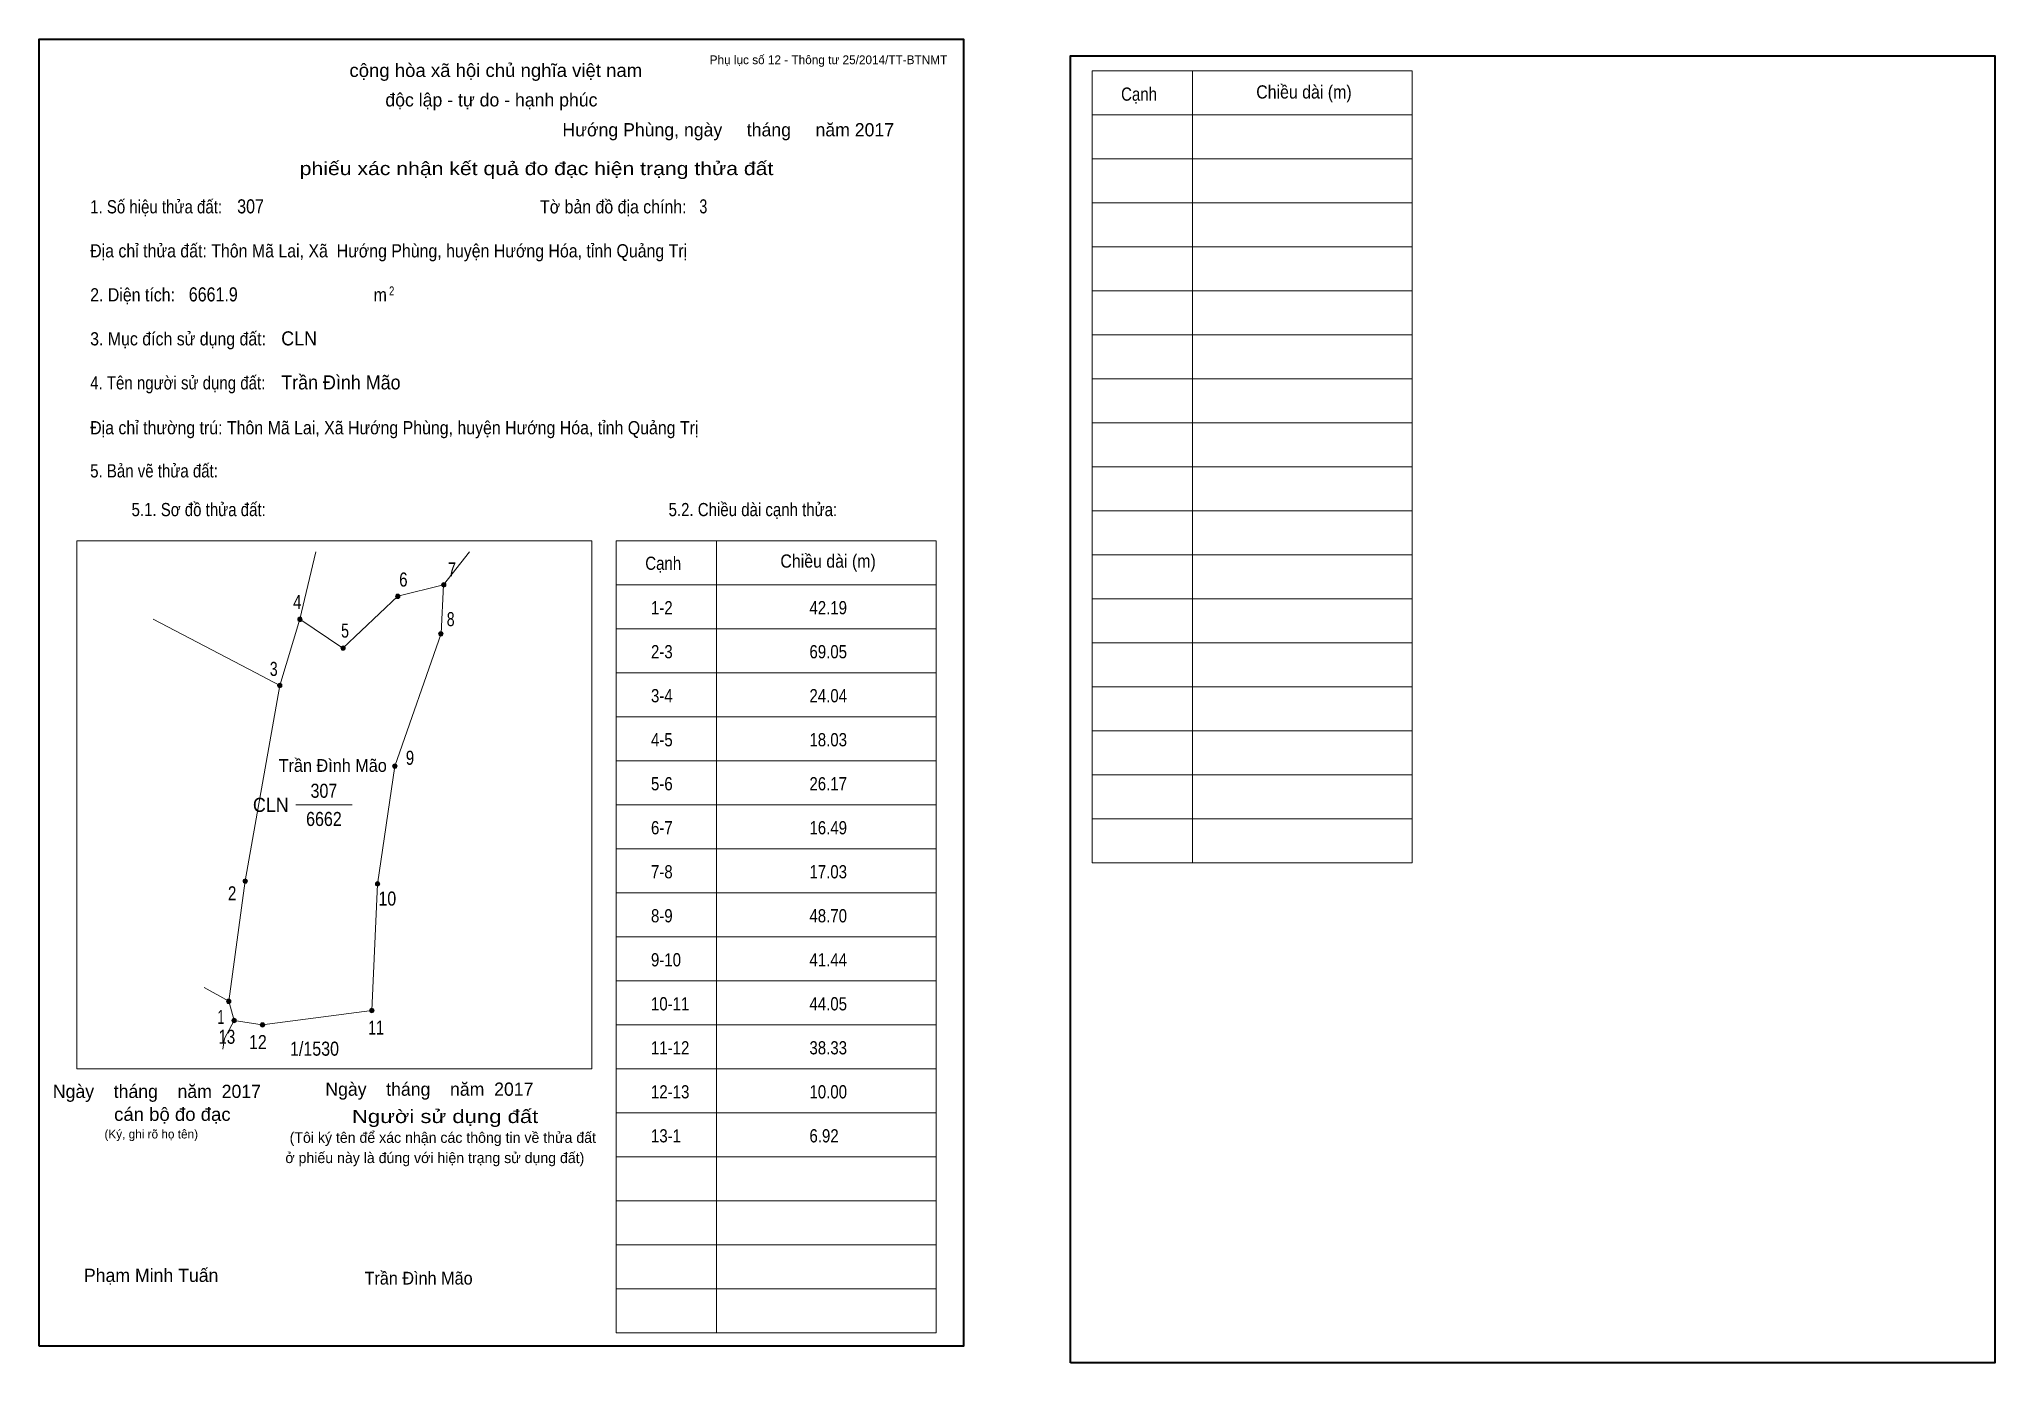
# Model space of a CAD drawing. Header units: centimetres. Extents: x 0 to 44.4, y -0.4 to 29.7.
import ezdxf
from ezdxf.enums import TextEntityAlignment as Align

# ---------------------------------------------------------------- set-up
doc = ezdxf.new("R2010")
doc.units = ezdxf.units.CM
doc.header["$LTSCALE"] = 0.12
for name, color, linetype in [('2', 7, 'Continuous'), ('30', 7, 'Continuous'), ('34', 7, 'Continuous')]:
    doc.layers.add(name, color=color, linetype=linetype)
for name, color, linetype, lineweight in [('32', 7, 'Continuous', 13), ('33', 7, 'Continuous', 13), ('6', 7, 'Continuous', 13), ('63', 7, 'Continuous', 13)]:
    doc.layers.add(name, color=color, linetype=linetype, lineweight=lineweight)

msp = doc.modelspace()

# ---------------------------------------------------------------- hatches: boundary and pattern name
at = {"layer": '32'}
for points in [[(9.2418, 17.3, 1), (9.1418, 17.3, 1)], [(8.1961, 17.0386, 1), (8.0961, 17.0386, 1)], [(5.9739, 16.5157, 1), (5.8739, 16.5157, 1)], [(9.1765, 16.1889, 1), (9.0765, 16.1889, 1)], [(6.9542, 15.8621, 1), (6.8542, 15.8621, 1)], [(5.5163, 15.0124, 1), (5.4163, 15.0124, 1)], [(8.1307, 13.1824, 1), (8.0307, 13.1824, 1)], [(4.732, 10.568, 1), (4.632, 10.568, 1)], [(7.7386, 10.5026, 1), (7.6386, 10.5026, 1)], [(4.3582, 7.8359, 1), (4.2582, 7.8359, 1)], [(7.6078, 7.6268, 1), (7.5078, 7.6268, 1)], [(4.4784, 7.4, 1), (4.3784, 7.4, 1)], [(5.1242, 7.3, 1), (5.0242, 7.3, 1)]]:
    msp.add_hatch(color=256, dxfattribs=at).paths.add_polyline_path(points)

# ---------------------------------------------------------------- linework, layer by layer
for centre in [(9.1918, 17.3), (8.1461, 17.0386), (5.9239, 16.5157), (9.1265, 16.1889), (6.9042, 15.8621), (5.4663, 15.0124), (8.0807, 13.1824), (4.682, 10.568), (7.6886, 10.5026), (4.3082, 7.8359), (7.5578, 7.6268), (4.4284, 7.4), (5.0742, 7.3)]:
    msp.add_circle(centre, 0.05, dxfattribs=at)
at = {"layer": '33'}
msp.add_line((5.83, 12.3), (7.11, 12.3), dxfattribs=at)
at = {"layer": '6'}
for p, q in [((5.92, 16.52), (6.29, 18.05)), ((9.78, 18.05), (9.19, 17.3)), ((5.92, 16.52), (5.47, 15.01)), ((4.31, 7.84), (3.75, 8.15)), ((4.31, 7.84), (4.43, 7.4))]:
    msp.add_line(p, q, dxfattribs=at)
for points in [[(4.43, 7.4), (5.07, 7.3), (7.56, 7.63), (7.69, 10.5), (8.08, 13.18), (9.13, 16.19), (9.19, 17.3)], [(9.19, 17.3), (8.15, 17.04), (6.9, 15.86), (5.92, 16.52)], [(5.47, 15.01), (4.92, 15.3), (2.59, 16.52)], [(5.47, 15.01), (4.68, 10.57), (4.31, 7.84)], [(4.43, 7.4), (4.21, 6.99), (4.17, 6.75)]]:
    msp.add_lwpolyline(points, dxfattribs=at)
at = {"layer": '63'}
for p, q in [((23.92, 28.98), (31.19, 28.98)), ((23.92, 10.98), (23.92, 28.98)), ((26.2, 10.98), (26.2, 28.98)), ((31.19, 10.98), (31.19, 28.98)), ((23.92, 27.98), (31.19, 27.98)), ((23.92, 26.98), (31.19, 26.98)), ((23.92, 25.98), (31.19, 25.98)), ((23.92, 24.98), (31.19, 24.98)), ((23.92, 23.98), (31.19, 23.98)), ((23.92, 22.98), (31.19, 22.98)), ((23.92, 21.98), (31.19, 21.98)), ((23.92, 20.98), (31.19, 20.98)), ((23.92, 19.98), (31.19, 19.98)), ((23.92, 18.98), (31.19, 18.98)), ((0.86, 18.3), (12.56, 18.3)), ((0.86, 6.3), (0.86, 18.3)), ((12.56, 6.3), (12.56, 18.3)), ((13.11, 18.3), (20.38, 18.3)), ((13.11, 0.3), (13.11, 18.3)), ((15.39, 0.3), (15.39, 18.3)), ((20.38, 0.3), (20.38, 18.3)), ((23.92, 17.98), (31.19, 17.98)), ((13.11, 17.3), (20.38, 17.3)), ((23.92, 16.98), (31.19, 16.98)), ((13.11, 16.3), (20.38, 16.3)), ((23.92, 15.98), (31.19, 15.98)), ((13.11, 15.3), (20.38, 15.3)), ((23.92, 14.98), (31.19, 14.98)), ((13.11, 14.3), (20.38, 14.3)), ((23.92, 13.98), (31.19, 13.98)), ((13.11, 13.3), (20.38, 13.3)), ((23.92, 12.98), (31.19, 12.98)), ((13.11, 12.3), (20.38, 12.3)), ((23.92, 11.98), (31.19, 11.98)), ((13.11, 11.3), (20.38, 11.3)), ((23.92, 10.98), (31.19, 10.98)), ((13.11, 10.3), (20.38, 10.3)), ((13.11, 9.3), (20.38, 9.3)), ((13.11, 8.3), (20.38, 8.3)), ((13.11, 7.3), (20.38, 7.3)), ((0.86, 6.3), (12.56, 6.3)), ((13.11, 6.3), (20.38, 6.3)), ((13.11, 5.3), (20.38, 5.3)), ((13.11, 4.3), (20.38, 4.3)), ((13.11, 3.3), (20.38, 3.3)), ((13.11, 2.3), (20.38, 2.3)), ((13.11, 1.3), (20.38, 1.3)), ((13.11, 0.3), (20.38, 0.3))]:
    msp.add_line(p, q, dxfattribs=at)
at = {"layer": '63', "lineweight": 35}
for points in [[(0, 0), (0, 29.7), (21, 29.7), (21, 0)], [(23.43, -0.38), (23.43, 29.32), (44.43, 29.32), (44.43, -0.38)]]:
    msp.add_lwpolyline(points, close=True, dxfattribs=at)

# ---------------------------------------------------------------- texts
at = {"layer": '2', "width": 0.95}
for p in [(6.67, 13.05), (8.62, 1.4)]:
    msp.add_text('Trần Đình Mão', height=0.29, dxfattribs=at).set_placement(p, align=Align.CENTER)
at = {"layer": '30', "width": 0.85}
for s, height, p in [('1-2', 0.3, (13.9, 16.63)), ('42.19', 0.3, (17.5, 16.63)), ('2-3', 0.3, (13.9, 15.63)), ('69.05', 0.3, (17.5, 15.63)), ('3-4', 0.3, (13.9, 14.63)), ('24.04', 0.3, (17.5, 14.63)), ('4-5', 0.3, (13.9, 13.63)), ('18.03', 0.3, (17.5, 13.63)), ('5-6', 0.3, (13.9, 12.63)), ('26.17', 0.3, (17.5, 12.63)), ('6-7', 0.3, (13.9, 11.63)), ('16.49', 0.3, (17.5, 11.63)), ('7-8', 0.3, (13.9, 10.63)), ('17.03', 0.3, (17.5, 10.63)), ('8-9', 0.3, (13.9, 9.63)), ('48.70', 0.3, (17.5, 9.63)), ('9-10', 0.3, (13.9, 8.63)), ('41.44', 0.3, (17.5, 8.63)), ('10-11', 0.3, (13.9, 7.63)), ('44.05', 0.3, (17.5, 7.63)), ('1/1530', 0.32, (5.7, 6.6)), ('11-12', 0.3, (13.9, 6.63)), ('38.33', 0.3, (17.5, 6.63)), ('12-13', 0.3, (13.9, 5.63)), ('10.00', 0.3, (17.5, 5.63)), ('13-1', 0.3, (13.9, 4.63)), ('6.92', 0.3, (17.5, 4.63))]:
    msp.add_text(s, height=height, dxfattribs=at).set_placement(p)
at = {"layer": '32'}
for s, width, p in [('7', 0.75, (9.38, 17.49)), ('6', 0.8, (8.275, 17.26)), ('4', 0.8, (5.865, 16.75)), ('8', 0.75, (9.35, 16.36)), ('5', 0.75, (6.95, 16.1)), ('3', 0.75, (5.33, 15.23)), ('9', 0.8, (8.425, 13.21)), ('2', 0.8, (4.385, 10.13)), ('10', 0.85, (7.91, 10.01)), ('1', 0.65, (4.13, 7.32)), ('13', 0.8, (4.265, 6.87)), ('11', 0.75, (7.655, 7.08)), ('12', 0.85, (4.97, 6.75))]:
    msp.add_text(s, height=0.32, dxfattribs=dict(at, width=width)).set_placement(p, align=Align.CENTER)
at = {"layer": '33', "width": 0.95}
msp.add_text('CLN', height=0.32, dxfattribs=at).set_placement((5.67, 12.14), align=Align.RIGHT)
at = {"layer": '33', "width": 0.85}
for s, p in [('307', (6.47, 12.46)), ('6662', (6.47, 11.82))]:
    msp.add_text(s, height=0.32, dxfattribs=at).set_placement(p, align=Align.CENTER)
at = {"layer": '34'}
for s, width, p in [('307', 0.85, (4.5, 25.74)), ('3', 0.75, (15, 25.74)), ('6661.9', 0.85, (3.4, 23.74)), ('CLN', 0.95, (5.5, 22.74)), ('Trần Đình Mão', 0.95, (5.5, 21.74))]:
    msp.add_text(s, height=0.32, dxfattribs=dict(at, width=width)).set_placement(p)
at = {"layer": '63'}
for s, height, p in [('Phụ lục số 12 - Thông tư 25/2014/TT-BTNMT', 0.2, (20.63, 29.13)), ('Ngày    tháng    năm  2017', 0.3, (5.04, 5.64)), ('Ngày    tháng    năm  2017', 0.3, (11.23, 5.69)), ('(Ký, ghi rõ họ tên)', 0.2, (3.61, 4.72))]:
    msp.add_text(s, height=height, dxfattribs=at).set_placement(p, align=Align.RIGHT)
at = {"layer": '63', "width": 1.05}
msp.add_text('cộng hòa xã hội chủ nghĩa việt nam', height=0.3, dxfattribs=at).set_placement((10.375, 28.84), align=Align.CENTER)
at = {"layer": '63'}
for s, height, p in [('độc lập - tự do - hạnh phúc', 0.3, (10.275, 28.17)), ('Hướng Phùng, ngày     tháng     năm 2017', 0.3, (15.655, 27.49)), ('(Tôi ký tên để xác nhận các thông tin về thửa đất ', 0.24, (9.215, 4.62)), ('ở phiếu này là đúng với hiện trạng sử dụng đất)', 0.24, (8.99, 4.16)), ('Phạm Minh Tuấn', 0.3, (2.545, 1.46))]:
    msp.add_text(s, height=height, dxfattribs=at).set_placement(p, align=Align.CENTER)
for s, height, width, p in [('Cạnh', 0.3, 0.85, (24.58, 28.3)), ('Chiều dài (m)', 0.3, 0.9, (27.65, 28.35)), ('1. Số hiệu thửa đất:', 0.3, 0.85, (1.16, 25.74)), ('Tờ bản đồ địa chính:', 0.3, 0.9, (11.38, 25.74)), ('Địa chỉ thửa đất: Thôn Mã Lai, Xã  Hướng Phùng, huyện Hướng Hóa, tỉnh Quảng Trị', 0.3, 0.9, (1.16, 24.74)), ('2. Diện tích:', 0.3, 0.9, (1.16, 23.74)), ('2', 0.2, 0.8, (7.95, 23.88)), ('m', 0.3, 0.9, (7.6, 23.74)), ('3. Mục đích sử dụng đất:', 0.3, 0.9, (1.16, 22.74)), ('4. Tên người sử dụng đất:', 0.3, 0.85, (1.16, 21.74)), ('Địa chỉ thường trú: Thôn Mã Lai, Xã Hướng Phùng, huyện Hướng Hóa, tỉnh Quảng Trị', 0.3, 0.9, (1.16, 20.72)), ('5. Bản vẽ thửa đất:', 0.3, 0.85, (1.16, 19.74)), ('5.1. Sơ đồ thửa đất:', 0.3, 0.85, (2.1, 18.86)), ('5.2. Chiều dài cạnh thửa:', 0.3, 0.85, (14.3, 18.86)), ('Cạnh', 0.3, 0.85, (13.77, 17.64)), ('Chiều dài (m)', 0.3, 0.9, (16.84, 17.69))]:
    msp.add_text(s, height=height, dxfattribs=dict(at, width=width)).set_placement(p)
for s, width, p in [('phiếu xác nhận kết quả đo đạc hiện trạng thửa đất', 1.2, (16.68, 26.61)), ('cán bộ đo đạc', 1.05, (4.35, 5.12)), ('Người sử dụng đất', 1.25, (11.34, 5.07))]:
    msp.add_text(s, height=0.3, dxfattribs=dict(at, width=width)).set_placement(p, align=Align.RIGHT)

doc.saveas('drawing.dxf')
